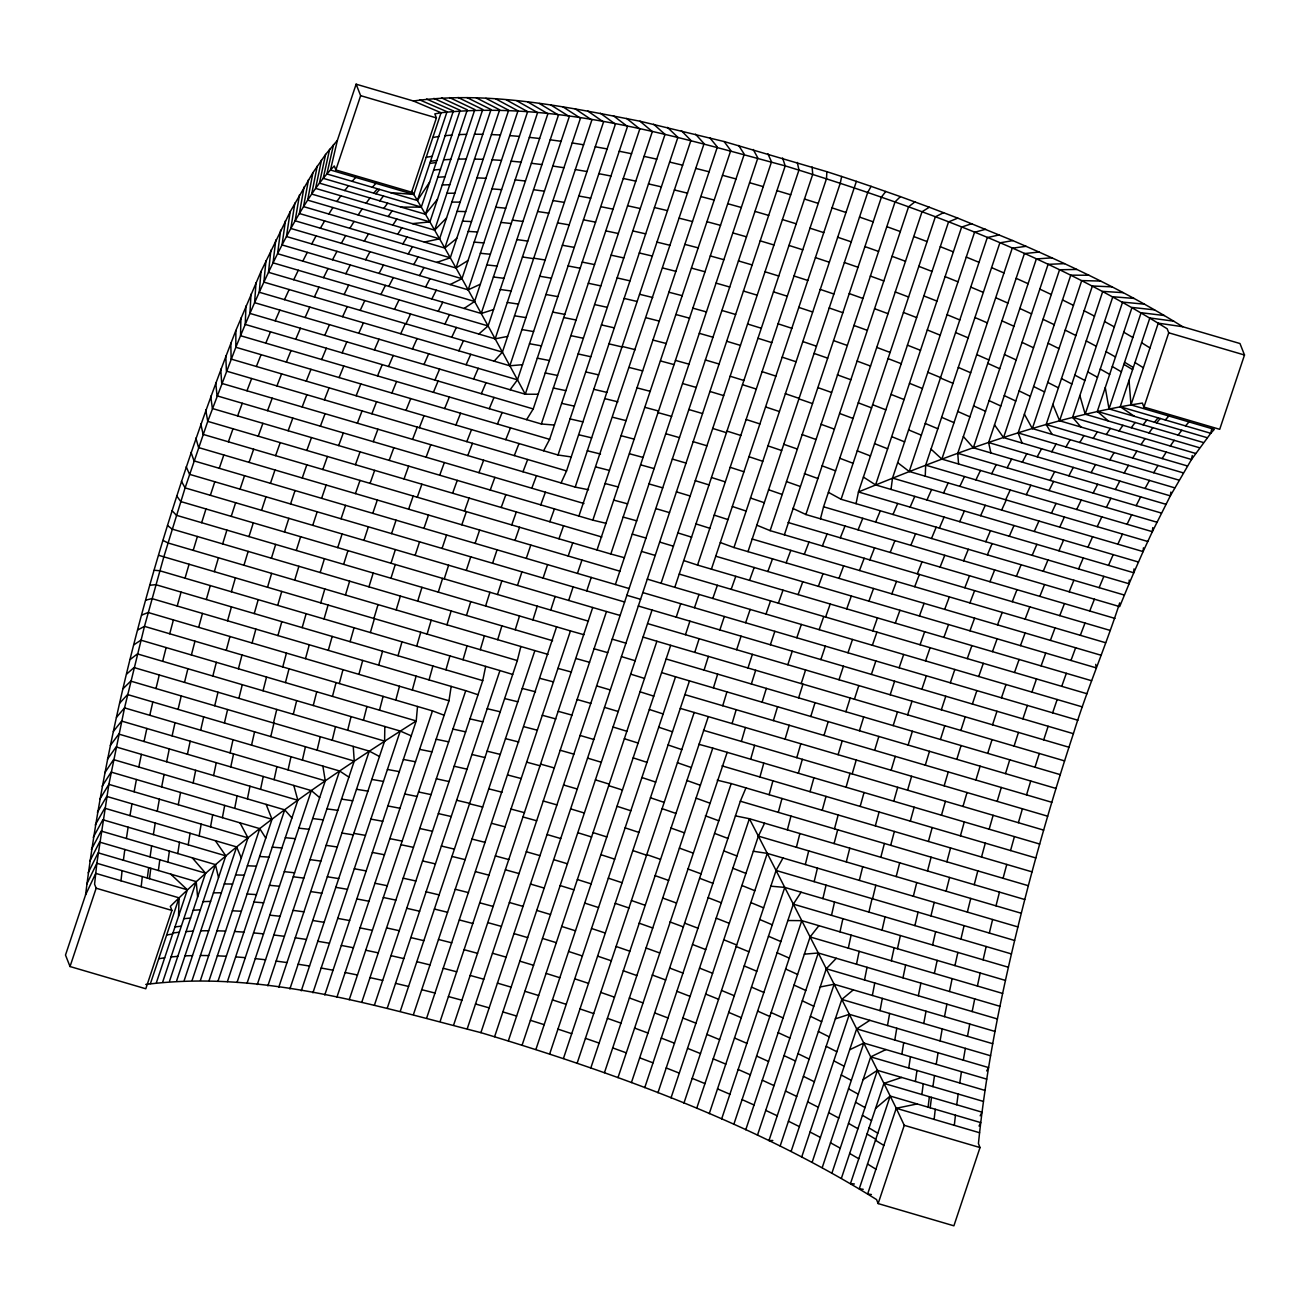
<?xml version="1.0" encoding="UTF-8"?>
<svg xmlns="http://www.w3.org/2000/svg" width="1310" height="1310" viewBox="0 0 1310 1310"><rect width="100%" height="100%" fill="white"/><g stroke="black" fill="none" stroke-linecap="round" stroke-linejoin="round"><path stroke-width="1.5" d="M856.052 503.662L858.443 491.97C946.737 455.995 1036.701 421.443 1130.972 404.888L1158.253 323.161L1182.717 326.73L1239.98 343.531L1244.5 355.01L1219.708 429.32L1143.941 407.082L1168.733 332.789L1167.161 328.777C1049.228 255.155 917.557 206.587 785.214 165.879C673.553 136.011 557.864 100.657 441.077 112.725L413.387 100.985L356.123 84.184L337.39 140.334L325.601 154.433L312.926 172.658L290.198 211.696L261.001 271.481L235.865 330.497L235.833 347.265L207.75 421.361L185.103 487.893L163.832 556.848L144.477 626.36L124.532 707.891L108.877 784.362L96.858 863.257L94.582 884.201L96.154 888.213L70.019 966.534L145.787 988.772L171.921 910.434L170.333 906.422C243.447 833.799 329.629 776.093 416.22 720.958L417.513 706.483M1119.69 602.895C1105.607 646.485 1086.972 689.518 1073.398 733.682C1056.826 783.888 1041.81 834.601 1028.334 885.707C1006.326 970.464 987.265 1056.319 978.439 1143.548L980.011 1147.56L953.893 1225.816L878.142 1203.579L876.554 1199.583C754.495 1123.554 618.042 1073.856 480.901 1032.657C372.138 1004.721 259.118 969.908 145.754 984.465M301.267 990.819L384.6 741.1L384.829 726.51M240.925 318.101L240.532 335.72L235.833 347.265L549.627 439.341L652.331 131.589L640 121.224C565.74 106.781 489.236 90.521 413.387 100.985M178.553 916.214L179.061 897.841L95.728 873.377L85.576 894.877L65.5 955.055L70.019 966.534M245.969 306L245.232 324.421L240.532 335.72L541.358 423.982L554.392 425.062M1129.236 580.084L1129.089 583.769L1119.673 606.612L805.879 514.535L792.779 508.362M925.237 476.185L925.679 465.165L999.857 242.858L1012.81 240.598C1071.187 265.652 1128.762 293.08 1182.717 326.73M640 121.224L724.135 141.546L826.872 171.692L826.512 178.635L697.542 565.085L683.82 560.582M250.996 294.177L249.932 313.418L245.232 324.421L533.236 408.933L627.49 126.48L613.358 115.739M1134.001 568.917L1133.772 572.765L1129.089 583.769L841.085 499.274L828.395 492.331M256.023 282.665L254.598 302.675L249.932 313.418L525.277 394.212L538.132 394.261M261.001 271.481L259.265 292.245L254.598 302.675L517.466 379.818L525.277 394.212L615.389 124.155L600.373 113.249M1143.433 547.826L1143.106 551.592L1133.772 572.765L858.443 491.97L948.555 221.914L957.774 218.131L1012.81 240.598M265.979 260.625L263.883 282.125L259.265 292.245L509.852 365.785L522.526 364.688M270.908 250.112L268.485 272.316L263.883 282.125L502.401 352.112L517.466 379.818L510.098 389.758M1152.784 527.635L1152.341 531.68L1143.106 551.592L892.519 478.068L974.542 232.296L985.644 229.266M85.576 894.877C109.909 701.161 165.256 512.128 235.865 330.497M120.978 880.795L122.108 870.659M141.185 886.723L142.315 876.587M934.128 1119.395L935.258 1109.275M954.319 1125.323L955.448 1115.203M275.804 239.943L273.053 262.851L268.485 272.316L495.147 338.831L507.641 336.408M147.359 878.077L148.652 867.646M149.504 878.699L150.797 868.268M928.086 1107.163L929.379 1096.732M930.198 1107.785L931.492 1097.354M280.651 230.151L277.573 253.714L273.053 262.851L488.09 325.944L502.401 352.112L494.148 361.167M123.386 860.228L124.827 849.502M158.395 870.495L159.82 859.769M891.013 489.432L892.519 478.068M921.847 1094.521L923.272 1083.796M956.742 1104.756L958.167 1094.03M285.449 220.735L282.043 244.937L277.573 253.714L481.228 313.483L493.559 309.569M150.077 856.904L151.649 845.883M167.827 862.111L169.399 851.091M915.395 1081.471L916.967 1070.45M932.917 1086.612L934.488 1075.592M290.198 211.696L286.464 236.52L282.043 244.937L474.597 301.447L488.09 325.944L478.805 334.034M1170.894 492.052L1170.321 495.868L1152.341 531.68L925.679 465.165M126.399 838.482L128.118 827.183M177.767 853.547L179.503 842.248M349.213 999.759L448.986 700.768L451.18 686.407M908.731 1068.043L910.45 1056.744M959.739 1083.01L961.458 1071.711M294.881 203.066L290.836 228.464L286.464 236.52L468.161 289.837L480.328 284.221M153.368 834.585L155.235 823.04M188.214 844.819L190.081 833.258M901.853 1054.222L903.72 1042.662M936.208 1064.293L938.075 1052.749M299.499 194.83L295.143 220.8L290.836 228.464L461.971 278.686L474.597 301.447L464.117 308.456M129.985 815.622L131.982 803.816M199.153 835.927L201.167 824.121M894.779 1040.042L896.777 1028.235M963.325 1060.15L965.339 1048.344M304.051 187.019L299.384 213.514L295.143 220.8L456.011 268.01L461.971 278.686L450.132 284.548M157.233 811.234L159.378 799.182M210.55 826.872L212.695 814.836M887.492 1025.517L889.637 1013.465M940.072 1040.942L942.217 1028.89M308.521 179.617L303.56 206.62L299.384 213.514L450.28 257.792L456.011 268.01L468.047 260.477M134.128 791.78L136.42 779.515M178.275 804.733L180.551 792.468M222.405 817.686L224.681 805.421M880.025 1010.649L882.301 998.384M923.746 1023.47L926.023 1011.205M967.484 1036.308L969.76 1024.043M312.926 172.658L307.654 200.135L303.56 206.62L444.81 248.065L450.28 257.792L436.852 262.377M1192.264 455.552L1191.51 459.483L1170.321 495.868L988.608 442.551L1048.082 264.342L1064.539 263.637M161.67 786.917L164.077 774.439M234.703 808.352L237.11 795.874M872.362 995.453L874.769 982.991M944.51 1016.625L946.917 1004.148M317.233 166.141L311.682 194.06L307.654 200.135L439.587 238.846L444.81 248.065L456.764 238.371M138.827 767.038L141.382 754.364M193.127 782.971L195.681 770.296M247.426 798.904L249.964 786.229M864.502 979.978L867.056 967.304M918.343 995.764L920.897 983.09M972.167 1011.566L974.722 998.891M826.872 171.692L841.642 176.473L840.299 183.089L711.412 569.162M321.474 160.066L315.612 188.394L311.682 194.06L434.609 230.118L439.587 238.846L424.293 242.055M374.414 1005.179L482.735 680.611L485.666 666.381M166.632 761.765L169.301 748.911M213.595 775.553L216.281 762.698M260.559 789.341L263.244 776.486M856.494 964.193L859.163 951.338M902.983 977.833L905.652 964.979M949.472 991.49L952.141 978.619M325.601 154.433L319.476 183.138L315.612 188.394L429.909 221.914L434.609 230.118L446.546 217.951M144.051 741.509L146.851 728.475M187.412 754.233L190.212 741.198M230.756 766.956L233.557 753.921M274.118 779.663L276.918 766.645M848.307 948.162L851.107 935.127M891.34 960.787L894.14 947.752M934.374 973.412L937.174 960.377M977.391 986.037L980.207 973.019M329.629 149.274L323.226 178.324L319.476 183.138L425.455 214.25L429.909 221.914L412.421 223.617M172.101 735.892L175.032 722.711M230.085 752.906L233.016 739.724M288.069 769.92L290.984 756.738M839.972 931.869L842.903 918.687M897.465 948.735L900.379 935.553M954.941 965.601L957.872 952.419M149.782 715.293L152.828 701.98M333.559 144.575L326.894 173.952L323.226 178.324L421.296 207.111L425.455 214.25L437.491 199.202M200.659 730.227L203.705 716.914M251.536 745.161L254.582 731.832M302.397 760.078L305.443 746.765M831.506 915.346L834.535 902.017M882.039 930.165L885.085 916.853M932.589 945.001L935.635 931.672M983.122 959.837L986.168 946.508M1211.635 429.385L1210.751 433.299L1191.51 459.483L1059.593 420.772L1052.88 404.413M337.39 140.334L330.464 170.005L326.894 173.952L417.399 200.495L421.296 207.111L401.188 207.127M178.078 709.381L181.239 695.938M224.419 722.989L227.596 709.545M270.777 736.597L273.937 723.136M317.118 750.188L320.279 736.744M822.893 898.594L826.053 885.151M868.907 912.104L872.067 898.644M914.904 925.597L918.064 912.153M960.918 939.106L964.078 925.646M155.988 688.536L159.263 674.977M214.725 705.762L218 692.204M273.479 723.005L276.754 709.447M332.216 740.248L335.491 726.69M814.165 881.663L817.44 868.104M872.558 898.791L875.833 885.232M930.935 915.936L934.21 902.377M989.328 933.064L992.603 919.505M184.513 682.379L187.903 668.722M238.895 698.345L242.285 684.688M293.293 714.294L296.666 700.637M347.674 730.26L351.064 716.603M805.322 864.551L808.712 850.894M859.344 880.402L862.717 866.745M913.348 896.253L916.738 882.596M967.353 912.087L970.743 898.431M400.303 1011.205L517.319 660.567L520.856 646.501M162.653 661.321L166.141 647.582M212.842 676.042L216.346 662.303M263.048 690.779L266.536 677.041M313.254 705.517L316.742 691.778M363.459 720.238L366.947 706.499M796.398 847.275L799.886 833.537M846.293 861.914L849.781 848.176M896.187 876.57L899.692 862.831M946.098 891.209L949.586 877.471M995.993 905.849L999.481 892.11M191.391 654.984L194.977 641.179M238.42 668.788L242.006 654.984M285.449 682.592L289.035 668.788M332.478 696.38L336.064 682.575M379.507 710.184L383.093 696.38M820.453 518.825L823.564 506.79L922.027 211.761L929.314 207.242L957.774 218.131M787.375 829.869L790.978 816.064M834.093 843.574L837.679 829.77M880.811 857.28L884.397 843.476M927.513 870.986L931.115 857.182M974.231 884.692L977.817 870.888M169.727 633.778L173.411 619.908M226.253 650.35L229.938 636.496M282.764 666.937L286.448 653.084M339.29 683.525L342.974 669.672M395.8 700.113L399.485 686.243M778.287 812.347L781.972 798.478M834.486 828.837L838.171 814.967M890.685 845.327L894.37 831.457M946.884 861.816L950.569 847.947M1003.067 878.306L1006.768 864.436M198.678 627.326L202.46 613.424M252.077 642.997L255.876 629.095M305.492 658.668L309.275 644.766M358.907 674.339L362.69 660.437M412.322 690.01L416.105 676.124M769.134 794.712L772.916 780.825M822.221 810.3L826.004 796.398M875.326 825.873L879.108 811.971M928.413 841.446L932.196 827.56M981.517 857.035L985.3 843.132M177.21 606.022L181.075 592.104M227.563 620.793L231.444 606.874M277.933 635.579L281.814 621.66M328.302 650.35L332.183 636.431M378.672 665.136L382.553 651.217M429.041 679.906L432.906 665.988M759.915 777.01L763.795 763.091M810.038 791.715L813.919 777.796M860.179 806.42L864.043 792.501M910.303 821.124L914.167 807.206M960.426 835.846L964.291 821.927M1010.55 850.55L1014.431 836.631M206.325 599.505L210.288 585.586M254.255 613.571L258.217 599.636M302.184 627.637L306.147 613.702M350.098 641.687L354.06 627.768M398.027 655.753L401.99 641.834M445.957 669.819L449.919 655.901M750.663 759.227L754.625 745.308M798.363 773.227L802.326 759.309M846.063 787.228L850.026 773.293M893.764 801.229L897.727 787.294M941.464 815.229L945.427 801.294M989.165 829.214L993.127 815.295M426.749 1017.821L556.586 626.835M185.037 578.168L189.082 564.25M231.379 591.76L235.423 577.841M277.704 605.367L281.748 591.449M324.045 618.959L328.089 605.04M370.37 632.55L374.414 618.631M416.711 646.158L420.756 632.239M463.036 659.749L467.081 645.83M741.378 741.427L745.423 727.508M796.775 757.671L800.819 743.752M852.188 773.932L856.232 760.013M907.584 790.192L911.629 776.273M962.981 806.452L967.026 792.534M1018.378 822.696L1022.422 808.778M214.332 571.668L218.459 557.765M267.518 587.273L271.645 573.371M320.721 602.878L324.831 588.976M373.907 618.484L378.033 604.598M427.109 634.089L431.219 620.203M480.295 649.711L484.405 635.808M732.077 723.578L736.187 709.692M785.083 739.135L789.209 725.249M838.105 754.691L842.232 740.805M891.128 770.264L895.254 756.361M944.15 785.82L948.276 771.917M997.172 801.376L1001.298 787.474M784.379 534.84L895.058 201.887L900.396 196.631L929.314 207.242M193.209 550.364L197.401 536.494M243.955 565.249L248.147 551.395M294.701 580.133L298.893 566.28M345.447 595.035L349.639 581.165M396.193 609.92L400.385 596.066M446.956 624.821L451.148 610.951M497.702 639.706L501.894 625.852M722.743 705.746L726.935 691.876M773.375 720.598L777.567 706.745M824.006 735.45L828.198 721.597M874.638 750.319L878.83 736.449M925.286 765.171L929.478 751.318M975.917 780.023L980.109 766.17M1026.549 794.892L1030.741 781.022M222.651 543.912L226.908 530.108M271.416 558.224L275.673 544.42M320.18 572.535L324.438 558.715M368.945 586.831L373.203 573.027M417.71 601.143L421.967 587.338M466.475 615.454L470.749 601.65M515.239 629.766L519.513 615.962M713.41 687.914L717.667 674.11M762.092 702.193L766.35 688.389M810.775 716.488L815.033 702.684M859.442 730.767L863.716 716.963M908.125 745.046L912.382 731.242M956.808 759.341L961.065 745.537M1005.49 773.62L1009.748 759.816M201.658 522.69L205.981 508.951M248.982 536.576L253.305 522.837M296.306 550.462L300.629 536.723M343.629 564.348L347.952 550.609M390.953 578.234L395.276 564.495M438.277 592.12L442.6 578.381M485.601 606.006L489.924 592.284M532.924 619.908L537.247 606.17M453.653 1024.977L592.726 607.496M704.076 670.114L708.399 656.392M751.35 684L755.673 670.261M798.625 697.87L802.948 684.131M845.9 711.739L850.223 698.001M893.174 725.609L897.497 711.87M940.449 739.479L944.772 725.74M987.724 753.348L992.047 739.61M1034.998 767.218L1039.321 753.479M231.231 516.369L235.62 502.712M284.483 531.991L288.871 518.334M337.734 547.613L342.123 533.956M390.986 563.251L395.374 549.594M444.237 578.873L448.626 565.216M497.489 594.494L501.877 580.838M550.74 610.116L555.129 596.459M694.758 652.38L699.147 638.723M747.977 668.002L752.366 654.345M801.196 683.607L805.584 669.95M854.415 699.229L858.803 685.572M907.633 714.851L912.022 701.194M960.852 730.456L965.241 716.799M1014.071 746.078L1018.46 732.421M747.994 551.641L867.777 192.308L871.117 186.364L900.396 196.631M210.37 495.295L214.807 481.736M261.558 510.327L265.995 496.768M312.746 525.343L317.184 511.784M363.934 540.359L368.372 526.8M415.123 555.375L419.56 541.832M466.311 570.407L470.749 556.848M517.499 585.423L521.937 571.864M568.687 600.438L573.125 586.88M535.921 1049.425L670.687 645.322M685.474 634.711L689.911 621.153M736.646 649.727L741.083 636.169M787.818 664.743L792.255 651.185M839.006 679.759L843.444 666.2M890.178 694.775L894.615 681.216M941.35 709.791L945.787 696.232M992.538 724.823L996.976 711.264M1043.71 739.839L1048.147 726.28M508.362 1040.811L652.053 610.051M429.647 182.09L417.399 200.495L413.796 194.453L441.077 112.725L434.822 113.888L436.41 117.9L411.618 192.193L335.851 169.956L360.643 95.663L356.123 84.184M240.057 489.154L244.544 475.71M290.558 503.973L295.045 490.529M150.437 983.597L179.061 897.841M156.43 982.533L187.363 889.817L170.693 874.114M417.399 200.495L447.021 111.727L419.773 99.92M162.784 981.73L196.205 881.597L98.135 852.826L88.163 872.82M421.296 207.111L453.391 110.924L426.601 99.052M169.547 981.092L205.555 873.18L192.259 857.804M425.455 214.25L460.154 110.286L433.856 98.381M176.703 980.633L215.429 864.6L101.148 831.064L91.389 849.486M429.909 221.914L467.31 109.843L441.519 97.89M184.235 980.355L225.795 855.839L215.348 840.676M434.609 230.118L474.842 109.565L449.608 97.595M341.058 518.793L345.545 505.349M192.144 980.257L236.651 846.931L104.734 808.221L95.237 824.972M439.587 238.846L482.751 109.467L458.107 97.48M200.43 980.338L247.983 837.86L239.976 822.827M444.81 248.065L491.037 109.532L466.982 97.579M209.076 980.601L259.773 828.64L108.877 784.362L99.691 799.395M450.28 257.792L499.667 109.794L476.25 97.841M218.049 981.026L272.022 819.307L266.143 804.389M456.011 268.01L508.657 110.236L485.895 98.316M227.383 981.649L284.712 809.842L113.577 759.62L104.734 772.851M461.971 278.686L517.99 110.842L495.9 98.97M237.028 982.435L297.828 800.263L293.8 785.443M468.161 289.837L527.635 111.628L506.25 99.822M391.575 533.612L396.062 520.168M247 983.401L311.354 790.601L118.801 734.091L110.335 745.456M474.597 301.447L537.608 112.595L516.942 100.854M257.284 984.53L325.273 780.825L322.866 766.088M481.228 313.483L547.891 113.741L527.979 102.065M267.862 985.857L339.568 770.984L124.532 707.891L116.475 717.356M488.09 325.944L558.469 115.051L539.327 103.474M278.735 987.331L354.24 761.077L353.241 746.405M495.147 338.831L569.326 116.524L550.97 105.078M289.87 988.985L369.256 751.105L130.738 681.118L123.14 688.634M502.401 352.112L580.461 118.195L562.923 106.847M442.076 548.432L446.563 534.988M509.852 365.785L591.858 120.012L575.139 108.812M312.91 992.8L400.254 731.045L137.386 653.903L130.28 659.438M517.466 379.818L603.517 122.01L587.633 110.941M324.782 994.961L416.22 720.958L140.891 640.164L134.029 644.7M336.883 997.287L432.48 710.871L444.156 715.244M492.576 563.251L497.063 549.807M541.358 423.982L639.804 128.953L626.573 118.408M361.724 1002.396L465.738 690.681L478.019 694.742M230.822 343.154L231.117 359.071L558.027 454.996L665.021 134.373L653.625 124.221M387.285 1008.127L499.929 670.573L512.685 674.437M561.073 482.948L566.559 470.912L677.892 137.321L667.412 127.381M543.093 578.07L547.58 564.626M220.735 369.224L221.718 383.371L575.205 487.091L690.91 140.416L681.38 130.689M413.469 1014.448L534.873 650.611L548.038 654.394M578.905 516.058L704.076 143.642L695.512 134.16M210.714 396.193L212.384 408.507L592.841 520.152L717.356 147.015L709.758 137.779M440.16 1021.325L570.456 630.912L583.9 634.711M597.033 549.971L730.767 150.535L724.135 141.546M586.749 590.892L591.236 577.432M200.807 423.965L203.132 434.396L610.82 554.015L744.26 154.171L738.627 145.459M467.244 1028.759L606.481 611.541L620.121 615.454M615.389 584.522L757.851 157.953L753.201 149.504M480.901 1032.657L771.508 161.851L767.84 153.696M494.607 1036.685L785.214 165.879L782.561 158.002M647.304 579.118L661.042 583.277L798.969 170.022L797.299 162.44M522.133 1045.069L656.883 641.261L1064.572 760.897M674.797 587.306L812.74 174.263L812.085 167.009M676.222 617.141L680.709 603.697M549.692 1053.895L675.534 676.795L1055.991 788.44M563.447 1058.464L689.469 680.889M720.336 542.553L733.96 547.531L856.396 181.37L871.117 186.364M719.861 629.946L724.348 616.502M577.17 1063.114L694.185 712.476M590.843 1067.863L708.333 716.619M1110.258 630.454L770.133 530.648L881.45 197.057L885.789 191.457M604.45 1072.677L712.771 748.108L1039.681 844.033M617.992 1077.59L727.181 752.333M805.879 514.535L908.583 206.784L914.904 201.887M770.362 644.766L774.849 631.322M631.42 1082.568L731.193 783.576L1032.018 871.854M644.749 1087.611L740.33 801.212L745.947 787.916M841.085 499.274L935.356 216.821L943.609 212.646M657.947 1092.72L749.385 818.717L1024.731 899.512M671.015 1097.895L758.375 836.124L764.582 823.171M1138.456 562.039L875.588 484.897L961.622 227.089L971.791 223.666M820.862 659.585L825.349 646.141M683.935 1103.102L767.267 853.383L749.385 818.717L735.434 815.868M696.691 1108.358L776.077 870.479L782.987 857.985M1147.74 541.472L909.222 471.485L987.298 237.569L999.333 234.899M709.25 1113.664L784.755 887.41L767.267 853.383L753.332 851.254M721.63 1119.002L793.336 904.146L801.098 892.208M1156.894 522.199L941.857 459.106L1012.237 248.196L1026.09 246.313M871.379 674.404L875.866 660.96M733.813 1124.357L801.785 920.652L784.755 887.41L770.837 886.182M958.56 464.002L957.757 453.309L1024.404 253.567L1039.141 252.06M745.767 1129.744L810.104 936.945L818.897 925.679M1165.9 504.284L973.346 447.791L1036.357 258.938L1051.963 257.841M757.475 1135.148L818.275 952.992L801.785 920.652L787.867 920.521M836.304 958.281L826.283 968.761L768.954 1140.568L772.802 1140.486M1174.677 487.828L1003.542 437.606L1059.561 269.762L1076.853 269.451M921.88 689.224L926.366 675.78M780.17 1145.972L834.142 984.252L818.275 952.992L804.356 954.155M1022.111 443.058L1018.132 432.939L1070.778 275.165L1088.888 275.247M791.125 1151.392L841.822 999.432L853.301 989.869M1183.241 472.861L1032.329 428.583L1081.733 280.586L1100.629 281.06M801.785 1156.795L849.338 1014.317L834.142 984.252L820.207 986.97M1052.143 434.396L1046.166 424.522L1092.393 285.989L1112.075 286.857M812.167 1162.199L856.658 1028.858L869.856 1020.326M1059.593 420.772L1102.758 291.393L1123.194 292.654M972.38 704.043L976.867 690.599M822.238 1167.57L863.781 1043.055L849.338 1014.317L835.354 1018.853M1080.897 427.027L1072.595 417.333L1112.829 296.764L1134.001 298.418M831.981 1172.925L870.708 1056.875L863.781 1043.055L849.682 1049.752M1199.469 447.742L1085.188 414.206L1122.588 302.119L1144.465 304.166M841.413 1178.247L877.422 1070.335L870.708 1056.875L885.969 1049.556M1108.358 421.001L1097.322 411.389L1132.02 307.441L1154.585 309.864M863.126 1079.604L877.422 1070.335L883.922 1083.386L850.501 1183.536L854.382 1183.994M1207.083 437.671L1109.013 408.9L1141.108 312.73L1164.344 315.53M901.706 1077.459L883.922 1083.386L890.194 1096.044L859.262 1188.776L863.224 1189.3M1134.525 416.383L1120.23 406.739L1149.852 317.97L1173.727 321.163M1022.897 718.862L1027.384 705.419M875.571 1108.407L890.194 1096.044L896.237 1108.276L867.646 1193.967L871.412 1194.524M878.142 1203.579L904.26 1125.323L896.237 1108.276L917.115 1103.953M219.294 468.292L223.814 454.979M270.45 483.308L274.985 469.995M321.621 498.324L326.157 485.011M372.777 513.34L377.313 500.027M423.949 528.356L428.485 515.026M475.121 543.372L479.64 530.042M526.276 558.371L530.812 545.058M577.448 573.387L581.967 560.074M694.48 607.742L699.016 594.413M745.636 622.741L750.172 609.428M796.808 637.757L801.343 624.444M847.979 652.773L852.499 639.46M899.135 667.789L903.671 654.476M950.307 682.805L954.826 669.475M1001.462 697.821L1005.998 684.491M1052.634 712.837L1057.17 699.507M249.08 462.381L253.649 449.215M302.25 478.003L306.835 464.821M355.436 493.608L360.004 480.426M408.622 509.213L413.19 496.031M461.808 524.819L466.376 511.637M514.994 540.424L519.562 527.242M568.18 556.029L572.748 542.848M712.804 598.457L717.372 585.292M765.99 614.062L770.558 600.897M819.176 629.668L823.744 616.502M872.362 645.29L876.93 632.108M925.548 660.895L930.116 647.713M978.734 676.5L983.302 663.318M1031.92 692.106L1036.488 678.924M228.398 441.798L233 428.779M275.608 455.651L280.225 442.633M322.833 469.52L327.451 456.486M370.059 483.374L374.66 470.356M417.284 497.227L421.885 484.209M464.51 511.08L469.111 498.062M511.735 524.95L516.337 511.915M558.961 538.803L563.562 525.785M731.176 589.336L735.778 576.318M778.386 603.189L783.003 590.171M825.611 617.043L830.229 604.025M872.837 630.896L877.454 617.878M920.062 644.766L924.663 631.731M967.288 658.619L971.889 645.601M1014.513 672.472L1019.115 659.454M1061.739 686.325L1066.34 673.307M258.25 436.181L262.884 423.326M306.835 450.443L311.485 437.589M355.436 464.706L360.07 451.852M404.02 478.969L408.671 466.114M452.621 493.215L457.255 480.377M501.206 507.478L505.857 494.623M549.807 521.74L554.441 508.886M749.533 580.346L754.167 567.492M798.117 594.609L802.768 581.755M846.719 608.872L851.353 596.017M895.303 623.118L899.954 610.264M943.904 637.38L948.538 624.526M992.489 651.643L997.139 638.789M1041.09 665.906L1045.724 653.051M237.634 415.925L242.285 403.251M288.151 430.744L292.818 418.087M338.668 445.58L343.335 432.906M389.185 460.4L393.851 447.725M439.718 475.219L444.368 462.545M490.235 490.038L494.885 477.38M540.752 504.874L545.402 492.2M767.856 571.504L772.523 558.846M818.373 586.34L823.04 573.665M868.907 601.159L873.557 588.485M919.423 615.978L924.074 603.32M969.94 630.814L974.607 618.14M1020.457 645.633L1025.124 632.959M1070.974 660.453L1075.641 647.779M267.551 410.669L272.218 398.191M320.393 426.176L325.077 413.698M373.252 441.683L377.935 429.205M426.094 457.19L430.777 444.712M478.952 472.697L483.636 460.219M531.794 488.204L536.478 475.726M786.131 562.841L790.814 550.364M838.99 578.349L843.656 565.871M891.832 593.856L896.515 581.378M944.69 609.363L949.357 596.885M997.532 624.87L1002.215 612.392M1050.391 640.377L1055.058 627.899M246.968 390.789L251.667 378.524M302.168 406.984L306.868 394.719M357.368 423.179L362.068 410.914M412.568 439.374L417.268 427.109M467.785 455.569L472.468 443.304M522.985 471.764L527.668 459.515M804.307 554.327L809.007 542.062M859.507 570.521L864.207 558.256M914.707 586.716L919.407 574.451M969.924 602.911L974.607 590.646M1025.124 619.122L1029.807 606.858M1080.324 635.317L1085.007 623.052M276.918 385.926L281.617 373.89M324.389 399.861L329.105 387.825M371.876 413.796L376.576 401.744M419.347 427.715L424.047 415.679M466.818 441.65L471.534 429.615M514.306 455.585L519.006 443.55M822.385 545.992L827.085 533.94M869.856 559.91L874.556 547.875M917.328 573.846L922.043 561.81M964.815 587.781L969.515 575.745M1012.286 601.716L1016.986 589.664M1059.757 615.635L1064.457 603.599M256.367 366.473L261.083 354.683M306.262 381.112L310.961 369.322M356.14 395.751L360.839 383.945M406.018 410.39L410.734 398.584M455.896 425.029L460.612 413.223M505.775 439.669L510.491 427.862M840.299 537.821L845.015 526.03M890.194 552.46L894.894 540.653M940.072 567.099L944.772 555.293M989.951 581.738L994.667 569.932M1039.829 596.377L1044.545 584.571M1089.724 611.017L1094.423 599.21M286.333 362.084L291.049 350.54M339.11 377.575L343.81 366.014M391.886 393.065L396.586 381.505M444.663 408.54L449.363 396.995M497.44 424.031L502.139 412.486M858.066 529.862L862.782 518.301M910.843 545.337L915.559 533.792M963.62 560.827L968.336 549.267M1016.396 576.318L1021.112 564.757M1069.173 591.792L1073.889 580.248M265.783 343.122L270.499 331.839M321.671 359.513L326.37 348.231M377.542 375.921L382.242 364.622M433.413 392.312L438.113 381.014M489.285 408.704L493.985 397.421M875.637 522.068L880.336 510.785M931.508 538.475L936.208 527.177M987.38 554.867L992.096 543.568M1043.268 571.258L1047.967 559.976M1099.139 587.65L1103.839 576.367M295.749 339.241L300.432 328.237M342.139 352.865L346.839 341.844M388.546 366.473L393.229 355.452M434.936 380.096L439.636 369.076M481.343 393.704L486.026 382.684M892.994 514.502L897.678 503.482M939.385 528.11L944.084 517.09M985.791 541.734L990.475 530.714M1032.182 555.342L1036.881 544.321M1078.588 568.949L1083.272 557.945M275.182 320.819L279.865 310.093M324.782 335.376L329.465 324.651M374.398 349.934L379.065 339.208M423.998 364.491L428.681 353.765M473.614 379.048L478.281 368.306M910.106 507.134L914.773 496.392M959.706 521.675L964.389 510.949M1009.322 536.232L1013.989 525.506M1058.922 550.789L1063.589 540.064M1108.522 565.347L1113.205 554.621M305.115 317.495L309.766 307.064M358.776 333.248L363.427 322.817M412.437 349L417.104 338.569M466.114 364.737L470.765 354.306M926.956 499.962L931.606 489.531M980.617 515.714L985.267 505.283M1034.278 531.467L1038.945 521.036M1087.955 547.203L1092.605 536.773M284.516 299.662L289.133 289.543M342.614 316.709L347.248 306.589M400.729 333.755L405.347 323.635M458.827 350.802L463.462 340.682M943.544 493.035L948.162 482.915M1001.642 510.081L1006.276 499.962M1059.757 527.144L1064.375 517.024M1117.856 544.19L1122.49 534.071M314.4 296.944L318.985 287.136M360.185 310.388L364.786 300.579M405.969 323.816L410.57 314.023M451.753 337.26L456.355 327.451M959.87 486.354L964.455 476.545M1005.654 499.781L1010.256 489.989M1051.439 513.225L1056.04 503.417M1097.24 526.653L1101.825 516.861M293.735 279.734L298.303 270.253M344.121 294.521L348.689 285.04M394.506 309.307L399.075 299.826M444.909 324.094L449.461 314.613M975.917 479.902L980.486 470.437M1026.303 494.689L1030.872 485.224M1076.689 509.475L1081.258 500.011M1127.075 524.262L1131.644 514.797M86.804 884.021L96.858 863.257L187.363 889.817M979.029 1126.06L980.715 1122.604L890.194 1096.044M323.554 277.671L328.073 268.534M380.899 294.504L385.418 285.367M438.244 311.322L442.764 302.201M991.686 473.729L996.206 464.592M1049.048 490.546L1053.567 481.425M1106.393 507.379L1110.913 498.258M980.175 1115.809L981.992 1112.174L883.922 1083.386M302.823 261.132L307.293 252.355M345.824 273.741L350.294 264.964M388.808 286.366L393.295 277.589M431.809 298.975L436.279 290.198M1007.177 467.817L1011.647 459.024M1050.162 480.426L1054.648 471.649M1093.162 493.051L1097.649 484.258M1136.163 505.66L1140.633 496.883M89.702 861.309L99.56 842.084L205.555 873.18M332.543 259.757L336.965 251.34M379.065 273.413L383.486 264.997M425.586 287.054L430.008 278.637M543.617 450.771L549.627 439.341M1022.34 462.168L1026.778 453.751M1068.862 475.825L1073.283 467.408M1115.383 489.465L1119.804 481.048M311.714 243.938L316.087 235.882M365.637 259.757L370.01 251.7M419.577 275.575L423.949 267.535M1037.209 456.813L1041.581 448.757M1091.132 472.632L1095.504 464.592M1145.071 488.466L1149.427 480.41M93.239 837.368L102.868 819.765L225.795 855.839M341.337 243.283L345.644 235.62M413.78 264.538L418.087 256.875M1051.75 451.753L1056.056 444.074M1124.177 473.008L1128.483 465.328M986.676 1070.909L988.575 1067.568L856.658 1028.858M320.393 228.202L324.634 220.915M364.295 241.089L368.536 233.802M408.196 253.976L412.437 246.689M1065.931 446.972L1070.188 439.685M1109.832 459.859L1114.09 452.572M1153.733 472.746L1157.991 465.459M97.398 812.298L106.732 796.414L247.983 837.86M349.885 228.333L354.06 221.439M402.841 243.873L407.017 236.979M1079.784 442.502L1083.943 435.608M1132.724 458.042L1136.9 451.148M526.604 419.658L533.236 408.933M328.81 214.038L332.904 207.537M397.716 234.244L401.826 227.76M1093.244 438.342L1097.354 431.858M1162.15 458.566L1166.26 452.081M102.147 786.229L111.153 772.098L272.022 819.307M358.17 214.955L362.182 208.88M392.836 225.123L396.848 219.048M1106.328 434.494L1110.356 428.403M1141.01 444.663L1145.022 438.588M336.932 201.462L340.878 195.796M388.186 216.51L392.132 210.844M1119.018 430.957L1122.948 425.292M1170.272 445.99L1174.218 440.324M107.469 759.243L116.132 746.946L297.828 800.263M366.129 203.214L369.977 197.957M383.814 208.405L387.662 203.148M1131.283 427.731L1135.131 422.491M1148.968 432.922L1152.816 427.682M344.726 190.556L348.476 185.742M379.703 200.823L383.453 196.009M1143.09 424.817L1146.856 420.002M1178.067 435.084L1181.833 430.269M113.348 731.488L121.601 721.073L325.273 780.825M373.743 193.143L377.395 188.771M375.872 193.782L379.54 189.393M1154.438 422.229L1158.105 417.841M1156.583 422.852L1160.234 418.479M352.144 181.353L355.714 177.407M372.351 187.281L375.921 183.334M1165.294 419.953L1168.864 416.007M1185.501 425.881L1189.054 421.935M119.75 703.061L127.578 694.562L354.24 761.077M126.644 674.093L134.013 667.56L384.6 741.1M137.877 629.897L144.477 626.36L432.48 710.871M141.84 615.029L148.161 612.507L448.986 700.768M145.901 600.111L151.944 598.605L465.738 690.681M432.808 137.484L438.768 136.502M426.192 157.298L432.153 156.316M166.665 934.98L172.625 933.997M158.723 958.756L164.683 957.774M1129.04 380.342L1130.972 404.888L1142.369 403.071L1143.941 407.082M430.499 161.261L436.869 160.459M429.795 163.373L436.165 162.571M174.967 926.956L181.337 926.137M172.953 932.998L179.323 932.196M445.122 135.7L451.884 135.061M433.675 170.022L440.438 169.399M183.826 918.703L190.589 918.064M171.053 956.955L177.816 956.333M150.06 585.193L155.825 584.686L482.735 680.611M443.615 159.82L450.771 159.378M437.818 177.243L444.958 176.784M193.192 910.253L200.348 909.795M186.085 931.557L193.225 931.099M459.04 134.602L466.573 134.324M442.223 184.988L449.756 184.71M203.066 901.64L210.599 901.362M184.972 955.874L192.505 955.596M458.32 159.099L466.229 159.001M446.906 193.274L454.816 193.176M213.432 892.863L221.357 892.765M200.774 930.821L208.683 930.722M474.498 134.226L482.768 134.308M451.852 202.067L460.137 202.149M224.288 883.955L232.574 884.037M200.414 955.498L208.699 955.579M474.498 159.067L483.144 159.329M457.059 211.352L465.689 211.614M235.62 874.916L244.249 875.178M216.969 930.804L225.598 931.066M491.414 134.57L500.387 134.995M476.955 177.849L485.944 178.291M462.512 221.144L471.502 221.57M247.394 865.763L256.383 866.188M232.361 910.794L241.351 911.236M217.329 955.825L226.319 956.267M492.134 159.771L501.452 160.377M468.227 231.395L477.544 232.001M259.609 856.494L268.943 857.117M247.099 893.993L256.433 894.615M234.588 931.492L243.906 932.114M390.495 192.603L413.796 194.453L411.913 191.309M509.721 135.601L519.382 136.404M491.954 188.869L501.599 189.655M474.171 242.121L483.832 242.907M272.267 847.144L281.928 847.93M253.96 902.017L263.605 902.803M235.653 956.873L245.298 957.659M154.302 570.243L159.787 570.767L499.929 670.573M511.113 161.163L521.085 162.129M495.737 207.226L505.709 208.192M480.361 253.288L490.333 254.255M285.334 837.696L295.307 838.662M269.451 885.298L279.423 886.264M253.567 932.9L263.539 933.866M529.355 137.37L539.622 138.5M515.158 179.879L525.441 181.026M500.96 222.405L511.244 223.535M486.78 264.915L497.063 266.061M298.811 828.166L309.094 829.295M284.303 871.658L294.586 872.788M269.794 915.15L280.062 916.279M255.27 958.625L265.553 959.771M531.369 163.275L541.947 164.585M512.39 220.129L522.968 221.439M493.411 277L503.99 278.31M312.681 818.553L323.259 819.864M293.244 876.783L303.822 878.093M273.823 934.996L284.401 936.322M550.2 139.81L561.073 141.3M533.547 189.704L544.42 191.195M516.91 239.599L527.766 241.089M500.256 289.494L511.113 290.984M326.927 808.876L337.784 810.35M309.995 859.606L320.852 861.096M293.063 910.352L303.92 911.826M276.132 961.081L286.988 962.572M558.027 454.996L571.225 456.928M552.804 166.059L563.939 167.729M537.624 211.516L548.759 213.186M522.461 256.973L533.596 258.643M507.298 302.43L518.433 304.1M341.533 799.116L352.668 800.77M326.108 845.343L337.243 846.997M310.683 891.57L321.818 893.224M295.258 937.796L306.393 939.45M572.208 142.954L583.605 144.771M552.967 200.561L564.364 202.395M533.743 258.185L545.14 260.002M514.519 315.792L525.916 317.626M356.5 789.308L367.897 791.125M341.91 833.029L353.307 834.863M327.32 876.767L338.717 878.584M312.73 920.488L324.11 922.322M298.123 964.226L309.52 966.043M575.336 169.547L586.978 171.544M557.536 222.88L569.179 224.878M539.736 276.23L551.379 278.211M521.937 329.563L533.579 331.561M371.811 779.417L383.453 781.415M353.798 833.373L365.441 835.371M335.802 887.328L347.445 889.326M317.79 941.284L329.432 943.265M595.248 146.769L607.12 148.931M578.807 196.009L590.695 198.17M562.383 245.248L574.255 247.394M545.942 294.488L557.831 296.633M529.518 343.728L541.407 345.873M387.433 769.478L399.321 771.623M370.861 819.11L382.749 821.272M354.306 868.759L366.178 870.921M337.734 918.392L349.623 920.553M321.163 968.041L333.051 970.202M598.866 173.69L610.968 176.015M583.474 219.818L595.575 222.143M568.082 265.946L580.183 268.255M552.689 312.075L564.79 314.384M537.297 358.187L549.398 360.512M403.382 759.456L415.483 761.765M387.858 805.945L399.976 808.27M372.351 852.433L384.452 854.759M356.828 898.938L368.945 901.247M341.32 945.427L353.422 947.752M575.205 487.091L588.567 489.76M619.237 151.239L631.551 153.728M600.733 206.669L613.047 209.158M582.23 262.098L594.543 264.587M563.742 317.544L576.056 320.017M545.238 372.973L557.552 375.446M419.626 749.369L431.94 751.842M404.724 793.991L417.055 796.464M389.84 838.629L402.154 841.102M374.938 883.251L387.252 885.724M360.053 927.889L372.368 930.362M345.152 972.511L357.466 974.984M623.282 178.487L635.792 181.124M605.793 230.871L618.304 233.507M588.321 283.255L600.832 285.891M570.832 335.638L583.343 338.275M553.36 388.022L565.871 390.658M436.148 739.233L448.659 741.853M418.545 791.977L431.055 794.613M400.942 844.721L413.452 847.357M383.339 897.481L395.849 900.117M365.736 950.225L378.246 952.861M644.062 156.365L656.752 159.149M627.572 205.752L640.262 208.552M611.082 255.155L623.789 257.939M594.609 304.559L607.3 307.342M578.119 353.946L590.81 356.746M561.63 403.349L574.32 406.133M452.933 729.064L465.639 731.848M436.345 778.779L449.035 781.562M419.757 828.493L432.447 831.277M403.169 878.191L415.86 880.991M386.581 927.906L399.272 930.706M369.977 977.62L382.684 980.42M648.483 183.908L661.353 186.855M632.795 230.92L645.666 233.851M617.125 277.916L629.979 280.864M601.437 324.913L614.292 327.86M585.75 371.925L598.605 374.856M570.063 418.922L582.934 421.869M469.962 718.879L482.817 721.826M454.161 766.235L467.015 769.167M438.359 813.592L451.213 816.523M422.557 860.948L435.411 863.879M406.755 908.288L419.609 911.236M390.937 955.645L403.808 958.592M669.623 162.08L682.641 165.175M654.46 207.537L667.478 210.615M639.296 252.977L652.314 256.056M624.117 298.418L637.151 301.497M608.953 343.859L621.988 346.937M593.79 389.299L606.808 392.378M578.627 434.74L591.645 437.835M487.205 708.71L500.224 711.788M471.927 754.478L484.946 757.573M456.65 800.263L469.668 803.341M441.372 846.031L454.39 849.126M426.094 891.799L439.112 894.894M410.816 937.583L423.834 940.662M395.538 983.351L408.573 986.446M592.841 520.152L606.333 523.394M717.241 780.17L731.193 783.576M674.372 189.95L687.537 193.176M656.965 242.104L670.13 245.347M639.558 294.275L652.724 297.517M622.152 346.446L635.301 349.688M604.729 398.617L617.894 401.842M587.322 450.787L600.488 454.013M504.645 698.558L517.81 701.783M487.074 751.17L500.24 754.413M469.52 803.8L482.686 807.042M451.95 856.429L465.115 859.655M434.396 909.058L447.561 912.284M416.826 961.671L429.991 964.913M695.807 168.417L709.087 171.79M679.186 218.18L692.482 221.554M662.582 267.96L675.878 271.334M645.977 317.724L659.258 321.097M629.357 367.504L642.653 370.877M612.752 417.268L626.049 420.641M596.148 467.048L609.428 470.421M522.264 688.438L535.544 691.811M505.496 738.643L518.793 742.017M488.745 788.849L502.041 792.222M471.993 839.055L485.29 842.428M455.241 889.261L468.522 892.634M438.49 939.466L451.77 942.84M421.722 989.672L435.018 993.046M700.834 196.549L714.228 200.07M684.868 244.381L698.263 247.885M668.902 292.212L682.313 295.716M652.937 340.043L666.348 343.548M636.987 387.858L650.382 391.379M621.022 435.69L634.417 439.21M605.056 483.521L618.467 487.025M540.031 678.383L553.442 681.888M523.902 726.706L537.313 730.21M507.789 775.012L521.183 778.533M491.659 823.335L505.054 826.839M475.53 871.658L488.941 875.162M459.401 919.964L472.812 923.485M443.288 968.287L456.682 971.791M722.498 175.294L735.991 178.946M707.007 221.718L720.516 225.353M691.516 268.124L705.026 271.776M676.025 314.531L689.535 318.183M660.535 360.954L674.044 364.606M645.044 407.361L658.553 411.012M629.553 453.784L643.063 457.436M614.062 500.191L627.572 503.842M557.929 668.395L571.438 672.046M542.291 715.276L555.8 718.928M526.653 762.158L540.146 765.81M510.998 809.04L524.508 812.691M495.36 855.921L508.853 859.573M479.706 902.803L493.215 906.454M464.067 949.685L477.577 953.336M448.429 996.566L461.922 1000.218M610.82 554.015L624.444 557.716M698.836 744.293L712.771 748.108M727.738 203.705L741.313 207.488M710.298 255.941L723.89 259.707M692.875 308.161L706.467 311.944M675.452 360.397L689.027 364.164M658.013 412.617L671.604 416.4M640.59 464.837L654.165 468.62M623.151 517.073L636.742 520.84M575.958 658.521L589.533 662.303M558.322 711.346L571.913 715.113M540.702 764.156L554.277 767.938M523.067 816.981L536.658 820.764M505.447 869.807L519.022 873.573M487.811 922.617L501.402 926.399M470.192 975.442L483.783 979.225M749.582 182.712L763.239 186.626M732.83 232.918L746.487 236.815M716.079 283.124L729.736 287.021M699.327 333.329L712.984 337.227M682.575 383.535L696.216 387.433M665.808 433.741L679.464 437.638M649.056 483.947L662.713 487.844M632.304 534.136L645.961 538.05M594.052 648.761L607.709 652.658M577.12 699.507L590.777 703.404M560.189 750.253L573.846 754.151M543.257 801L556.897 804.897M526.309 851.746L539.966 855.643M509.377 902.492L523.034 906.389M492.445 953.238L506.102 957.135M475.514 1003.984L489.17 1007.881M360.643 95.663L436.41 117.9M754.969 211.385L768.675 215.413M1168.733 332.789L1244.5 355.01M738.447 260.919L752.153 264.947M413.796 194.453L330.464 170.005L334.279 165.961L335.851 169.956M1130.972 404.888L1214.304 429.352L1210.751 433.299L1120.23 406.739M1097.322 411.389L1203.317 442.502M721.908 310.454L735.614 314.482M1072.595 417.333L1195.522 453.407M1046.166 424.522L1187.417 465.967M1018.132 432.939L1179 480.148M705.386 359.988L719.092 364.016M957.757 453.309L1161.413 513.078M688.847 409.522L702.553 413.551M672.325 459.057L686.031 463.085M823.564 506.79L1124.389 595.067M788.063 522.493L1114.974 618.418M566.559 470.912L226.417 371.107L225.778 356.074M655.786 508.591L669.492 512.619M752.087 539L1105.574 642.719M583.965 503.515L217.034 395.849L215.724 382.602M733.96 547.531L1100.891 655.197M715.768 556.226L1096.224 667.871L1095.749 664.35M601.798 537.002L207.75 421.361L205.752 409.981M697.542 565.085L1091.59 680.725M641.507 551.412L655.213 555.44M679.3 574.108L1086.989 693.743M619.941 571.209L198.563 447.561L195.894 438.097M661.042 583.277L1082.42 706.925M629.111 588.55L194.027 460.891L191.047 452.376M642.817 592.578L1077.884 720.238M626.851 595.28L640.574 599.309M624.624 601.994L189.541 474.335L186.233 466.802M638.33 606.022L1073.398 733.682M606.481 611.541L185.103 487.893L181.468 481.343M647.599 623.593L1068.96 747.24M588.419 621.169L180.731 501.55L176.768 495.999M612.228 639.149L625.934 643.177M570.456 630.912L176.408 515.288L172.118 510.736M666.2 659.012L1060.248 774.636M552.591 640.721L172.134 529.093L167.549 525.539M534.873 650.611L167.942 542.946L163.062 540.408M684.868 694.627L1051.799 802.293M517.319 660.567L158.641 555.309M680.283 708.383L1047.672 816.195M596.607 685.916L610.329 689.944M703.503 730.309L1043.644 830.114M722.006 765.875L1035.801 857.952M580.084 735.45L593.79 739.479M740.33 801.212L1028.334 885.707M758.375 836.124L1021.243 913.25M563.546 784.985L577.268 789.013M767.267 853.383L1017.854 926.907M776.077 870.479L1014.579 940.465M784.755 887.41L1011.418 953.926M793.336 904.146L1008.372 967.238M547.023 834.519L560.729 838.547M801.785 920.652L1005.458 980.42M810.104 936.945L1002.658 993.438M818.275 952.992L999.972 1006.309M826.283 968.761L997.434 1018.967M530.484 884.053L544.207 888.082M834.142 984.252L995.01 1031.445M841.822 999.432L992.734 1043.71M849.338 1014.317L990.589 1055.762M513.962 933.588L527.668 937.616M863.781 1043.055L986.708 1079.129M870.708 1056.875L984.989 1090.411M877.422 1070.335L983.417 1101.432M497.423 983.122L511.146 987.151M896.237 1108.276L979.585 1132.741M96.154 888.213L171.921 910.434M904.26 1125.323L980.011 1147.56M776.945 190.638L790.7 194.781M760.193 240.844L773.948 244.986M743.441 291.049L757.196 295.192M726.69 341.255L740.428 345.398M709.938 391.461L723.677 395.604M693.17 441.667L706.925 445.793M676.418 491.856L690.173 495.999M659.667 542.062L673.422 546.204M621.448 656.605L635.186 660.748M604.5 707.367L618.255 711.51M587.568 758.13L601.323 762.256M570.636 808.876L584.375 813.019M553.688 859.638L567.443 863.781M536.756 910.401L550.495 914.527M519.808 961.147L533.563 965.29M502.876 1011.909L516.615 1016.052M643.095 637.086L656.883 641.261M661.665 672.603L675.534 676.795M782.43 219.556L796.202 223.797M765.007 271.776L778.779 276.033M747.568 323.996L761.339 328.253M730.145 376.232L743.916 380.49M712.722 428.452L726.493 432.709M695.283 480.688L709.054 484.929M677.859 532.908L691.631 537.166M630.716 674.159L644.487 678.416M613.08 727.017L626.851 731.275M595.444 779.876L609.216 784.117M577.808 832.718L591.58 836.975M560.172 885.576L573.944 889.834M542.52 938.435L556.308 942.676M524.884 991.277L538.656 995.534M804.471 199.038L818.259 203.394M788.98 245.445L802.768 249.801M773.49 291.868L787.277 296.224M757.999 338.275L771.786 342.63M742.508 384.698L756.296 389.054M727.017 431.105L740.805 435.46M711.526 477.528L725.314 481.883M696.052 523.934L709.823 528.29M640.033 691.795L653.805 696.15M624.362 738.725L638.15 743.081M608.708 785.656L622.479 790.012M593.037 832.587L606.825 836.943M577.383 879.518L591.17 883.873M561.712 926.448L575.499 930.804M546.057 973.379L559.845 977.735M530.403 1020.31L544.174 1024.666M809.989 228.169L823.761 232.623M794.024 275.984L807.812 280.455M778.075 323.816L791.846 328.286M762.109 371.647L775.88 376.117M746.143 419.478L759.915 423.932M730.178 467.31L743.965 471.764M714.228 515.125L728 519.595M649.367 709.48L663.138 713.95M633.205 757.884L646.993 762.355M617.059 806.289L630.831 810.759M600.897 854.693L614.685 859.147M584.751 903.098L598.523 907.552M568.606 951.486L582.377 955.956M552.443 999.89L566.231 1004.361M841.642 176.473L856.396 181.37M832.03 207.864L845.785 212.416M815.426 257.628L829.181 262.197M798.805 307.408L812.577 311.96M782.201 357.171L795.956 361.74M765.597 406.952L779.352 411.52M748.976 456.715L762.731 461.284M732.372 506.495L746.127 511.064M658.717 727.214L672.472 731.782M641.916 777.534L655.671 782.086M625.132 827.855L638.887 832.407M608.331 878.175L622.086 882.727M591.547 928.495L605.302 933.047M574.746 978.816L588.501 983.368M557.962 1029.12L571.717 1033.688M837.532 237.192L851.254 241.842M820.109 289.363L833.831 294.013M802.702 341.517L816.425 346.184M785.296 393.688L799.018 398.355M767.889 445.858L781.611 450.509M750.483 498.029L764.205 502.68M668.067 744.964L681.789 749.615M650.448 797.757L664.17 802.408M632.828 850.55L646.55 855.201M615.225 903.343L628.947 907.994M597.606 956.136L611.328 960.787M579.986 1008.929L593.708 1013.58M859.507 217.083L873.18 221.816M844.344 262.524L858.017 267.256M829.181 307.965L842.854 312.697M814.018 353.405L827.691 358.154M798.854 398.846L812.527 403.595M783.691 444.286L797.364 449.035M768.528 489.727L782.201 494.476M677.417 762.715L691.091 767.463M662.09 808.647L675.764 813.395M646.763 854.595L660.437 859.344M631.436 900.527L645.109 905.276M616.093 946.475L629.783 951.207M600.766 992.407L614.439 997.156M585.439 1038.339L599.112 1043.087M864.928 246.591L878.535 251.422M849.24 293.587L862.848 298.418M833.553 340.6L847.161 345.414M817.866 387.596L831.473 392.427M802.178 434.592L815.786 439.423M786.491 481.605L800.099 486.419M686.767 780.449L700.375 785.279M670.884 828.018L684.491 832.849M655 875.604L668.624 880.435M639.133 923.173L652.74 928.004M623.249 970.743L636.856 975.573M607.381 1018.328L620.989 1023.143M886.788 226.646L900.33 231.559M870.315 276.05L883.841 280.946M853.825 325.437L867.351 330.349M837.336 374.84L850.878 379.753M820.862 424.243L834.388 429.14M804.373 473.63L817.899 478.543M696.068 798.15L709.611 803.063M679.399 848.11L692.924 853.006M662.729 898.054L676.255 902.967M646.059 948.014L659.585 952.927M629.389 997.958L642.915 1002.871M612.72 1047.918L626.245 1052.831M892.061 256.318L905.488 261.296M874.572 308.702L888.016 313.68M857.1 361.085L870.528 366.063M839.612 413.469L853.056 418.447M822.14 465.852L835.567 470.83M705.353 815.803L718.781 820.78M687.635 868.874L701.079 873.852M669.934 921.929L683.361 926.907M652.233 975L665.66 979.978M634.515 1028.055L647.959 1033.033M913.758 236.537L927.087 241.58M895.27 291.966L908.583 297.01M876.767 347.396L890.096 352.439M858.263 402.825L871.592 407.868M839.776 458.254L853.088 463.298M714.572 833.389L727.901 838.433M699.606 878.273L712.935 883.317M684.622 923.157L697.952 928.201M669.639 968.041L682.968 973.084M654.673 1012.925L667.985 1017.968M639.689 1057.809L653.019 1062.852M918.818 266.339L932.032 271.448M903.425 312.468L916.64 317.577M888.033 358.596L901.247 363.705M872.64 404.724L885.855 409.834M857.248 450.853L870.462 455.962M723.759 850.878L736.957 855.987M708.137 897.678L721.335 902.787M692.515 944.477L705.73 949.586M676.893 991.277L690.108 996.386M661.272 1038.077L674.486 1043.186M940.285 246.689L953.353 251.848M923.861 295.929L936.928 301.087M907.437 345.169L920.504 350.327M890.996 394.408L904.064 399.566M874.572 443.632L887.64 448.806M732.863 868.252L745.93 873.41M716.21 918.179L729.277 923.337M699.54 968.106L712.607 973.264M682.887 1018.034L695.954 1023.192M666.217 1067.961L679.284 1073.119M945.099 276.623L958.003 281.83M927.3 329.956L940.203 335.18M909.5 383.306L922.404 388.513M891.684 436.639L904.604 441.863M741.902 885.495L754.822 890.702M723.791 939.778L736.695 945.001M705.664 994.061L718.584 999.284M687.553 1048.36L700.473 1053.567M756.705 525.13L770.133 530.648M966.272 257.071L979.029 262.327M947.048 314.678L959.804 319.951M927.824 372.302L940.564 377.558M908.6 429.909L921.339 435.166M750.859 902.59L763.599 907.846M736.187 946.524L748.943 951.78M721.532 990.458L734.271 995.715M706.86 1034.392L719.616 1039.665M692.204 1078.343L704.944 1083.599M970.759 287.103L983.335 292.392M955.596 332.56L968.155 337.849M940.416 378.017L952.992 383.306M925.253 423.474L937.829 428.763M759.718 919.505L772.278 924.811M744.211 965.945L756.787 971.25M728.72 1012.384L741.28 1017.69M713.213 1058.84L725.789 1064.129M991.588 267.633L1003.968 272.971M974.951 317.528L987.331 322.866M958.298 367.422L970.677 372.76M941.644 417.317L954.024 422.655M768.462 936.241L780.842 941.562M751.481 987.118L763.861 992.456M734.501 1038.011L746.88 1043.349M717.52 1088.905L729.899 1094.227M400.254 731.045L411.258 735.843M995.715 297.73L1007.881 303.101M976.736 354.601L988.903 359.955M957.757 411.455L969.924 416.826M777.108 952.747L789.291 958.118M757.639 1011.107L769.805 1016.478M738.169 1069.468L750.335 1074.822M1016.151 278.326L1028.104 283.713M1001.953 320.852L1013.907 326.239M987.773 363.361L999.726 368.749M973.576 405.887L985.529 411.274M785.64 969.04L797.593 974.411M771.115 1012.548L783.069 1017.935M756.591 1056.073L768.544 1061.46M742.066 1099.598L754.02 1104.985M1019.835 308.472L1031.56 313.876M1004.459 354.552L1016.183 359.939M989.083 400.614L1000.807 406.002M794.04 985.071L805.765 990.475M778.173 1032.64L789.881 1038.044M762.289 1080.21L774.014 1085.613M1039.812 289.117L1051.291 294.521M1022.046 342.368L1033.524 347.772M1004.279 395.62L1015.758 401.024M802.309 1000.824L813.772 1006.244M784.019 1055.614L795.497 1061.018M765.744 1110.389L777.223 1115.793M1043.022 319.296L1054.239 324.7M1019.131 390.92L1030.348 396.34M810.415 1016.314L821.632 1021.718M797.954 1053.666L809.171 1059.086M785.492 1091.034L796.709 1096.437M1062.508 299.941L1073.463 305.361M1048.065 343.236L1059.02 348.64M1033.623 386.515L1044.561 391.936M818.39 1031.478L829.328 1036.898M803.407 1076.345L814.361 1081.765M788.44 1121.213L799.378 1126.616M1065.194 330.12L1075.854 335.524M1047.738 382.405L1058.415 387.825M826.184 1046.33L836.844 1051.733M807.648 1101.857L818.324 1107.261M1084.123 310.765L1094.505 316.152M1061.493 378.606L1071.858 383.994M833.815 1060.838L844.18 1066.242M810.055 1132.037L820.42 1137.424M369.256 751.105L379.458 756.492M1086.236 340.927L1096.306 346.298M1074.822 375.102L1084.893 380.49M841.249 1075.002L851.32 1080.39M828.69 1112.665L838.76 1118.036M1104.576 321.54L1114.319 326.894M1087.758 371.925L1097.502 377.28M848.52 1088.823L858.263 1094.161M830.491 1142.811L840.25 1148.149M1106.066 351.653L1115.481 356.975M1100.253 369.06L1109.685 374.382M855.577 1102.25L864.993 1107.572M848.52 1123.39L857.952 1128.712M1123.751 332.2L1132.855 337.489M1112.305 366.538L1121.393 371.827M862.422 1115.301L871.51 1120.59M849.682 1153.471L858.771 1158.76M1124.586 362.264L1133.33 367.504M1123.882 364.36L1132.626 369.6M869.054 1127.959L877.798 1133.216M867.04 1134.001L875.784 1139.242M1141.599 342.729L1149.983 347.936M1134.984 362.543L1143.368 367.75M875.457 1140.24L883.841 1145.431M867.515 1164.001L875.915 1169.208M863.405 477.086L875.588 484.897M339.568 770.984L348.886 777.108M897.661 462.659L909.222 471.485M311.354 790.601L319.673 797.61M931.017 449.133L941.857 459.106M963.358 436.525L973.346 447.791M284.712 809.842L291.917 817.964M994.519 424.866L1003.542 437.606M259.773 828.64L265.766 838.089M1024.387 414.156L1032.329 428.583M236.651 846.931L241.269 857.968M1079.866 395.571L1085.188 414.206M215.429 864.6L218.524 877.602M988.608 442.551L990.9 452.949M1105.28 387.596L1109.013 408.9M196.205 881.597L197.614 896.99"/></g></svg>
